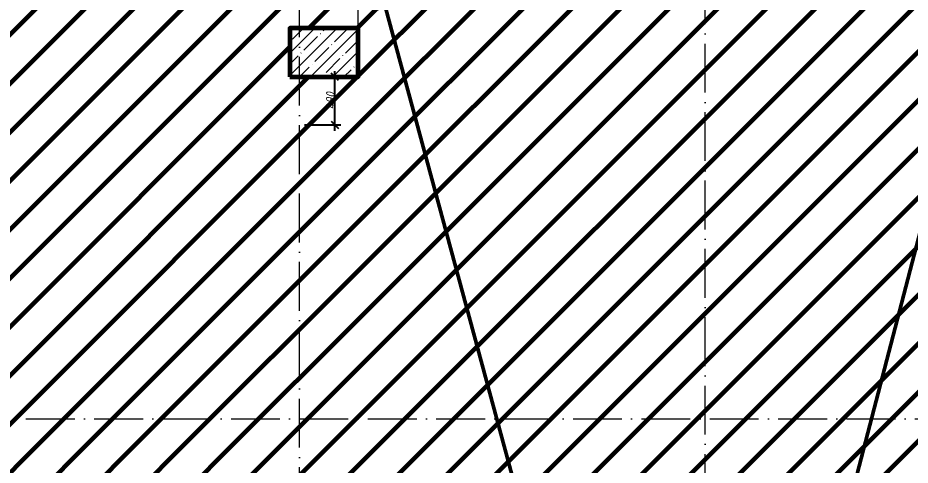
# Model space of a CAD drawing. Header units: millimetres. Extents: x -606178 to 312196, y -19338 to 632709.
# Drawn here: x -50249 to -41115, y 526901 to 531480 of the extents above; entities that cross this region are included whole.
import ezdxf

# ---------------------------------------------------------------- set-up
doc = ezdxf.new("R2010")
doc.units = ezdxf.units.MM
doc.linetypes.add('50_200_ШТРИХ_1Т_ш5_п1_п1_', pattern=[700, 500, -100, 0, -100])
for name, color, linetype, lineweight in [('6.4.1) Окр пт с инж. ПТ2.16', 3, 'Continuous', 60), ('6.4.3) Окр пт с инж. ПТ2.3', 150, 'Continuous', 60), ('A-____-____-DIMS', 7, 'Continuous', 9), ('A-DETL-____-OTLN-1', 7, 'Continuous', 50), ('A-FLOR-____-OTLN', 7, 'Continuous', 9), ('S-COLS-____-MCUT', 7, 'Continuous', 50), ('S-COLS-____-OTLN', 7, 'Continuous', 9), ('S-GRID-____-OTLN-1', 7, '50_200_ШТРИХ_1Т_ш5_п1_п1_', 9)]:
    doc.layers.add(name, color=color, linetype=linetype, lineweight=lineweight)
doc.styles.add('ISOCPEUR_I_7', font='isocpeui.ttf', dxfattribs={"width": 0.9, "height": 90})
doc.dimstyles.new('ISO-1_8_0_9К_СРЕДНИЙ_Кладочные_2', dxfattribs={"dimscale": 304.8, "dimtxt": 89.638306, "dimasz": 0.246063, "dimexe": 0.19685, "dimexo": 0, "dimgap": 0, "dimtad": 1, "dimdec": 3, "dimrnd": 0.001, "dimdsep": 46, "dimtxsty": 'ISOCPEUR_I_7', "dimblk1": 'OBLIQUE', "dimblk2": 'OBLIQUE', "dimsah": 1, "dimcen": 0.09, "dimdle": 0.19685, "dimazin": 0, "dimtfac": 1, "dimtdec": 4, "dimtix": 1, "dimtmove": 1, "dimatfit": 3, "dimfxl": 1, "dimtvp": 1, "dimtolj": 1, "dimtzin": 0, "dimarcsym": 2})

# ---------------------------------------------------------------- blocks, each defined once
blk = doc.blocks.new('BSC_Колонна _Прямоугольная - 500х700-V101-АР1_План отверстий 3 этажа в осях 1-64_Ю-ЯЯ')
at = {"layer": 'S-COLS-____-OTLN'}
h = blk.add_hatch(dxfattribs=at)
h.set_pattern_fill('FP_106', color=256, style=0, pattern_type=2)
h.set_pattern_definition([(315, (-79331.04, 93600), (114.04925, 114.04925), []), (315, (-79331.04, 93485.95), (114.04925, 114.04925), [201.613, -40.323, 3.353, -36.97])])
h.paths.add_polyline_path([(-250, -350), (250, -350), (250, 350), (-250, 350)], flags=0)
at = {"layer": 'S-COLS-____-MCUT'}
for p, q in [((250, 350), (-250, 350)), ((-250, 350), (-250, -350)), ((250, -350), (250, 350)), ((-250, -350), (250, -350))]:
    blk.add_line(p, q, dxfattribs=at)
blk = doc.blocks.new('_Oblique')
at = {"color": 0, "linetype": 'ByBlock', "lineweight": -2}
blk.add_line((-0.5, -0.5), (0.5, 0.5), dxfattribs=at)
blk = doc.blocks.new('*D5440')
at = {"layer": 'A-____-____-DIMS', "color": 0, "lineweight": -2, "transparency": 16777216}
for p, q in [((-47109.9, 530875.3), (-46943.8, 530875.3)), ((-47003.8, 530325.3), (-47003.8, 530935.3)), ((-47314.9, 530385.3), (-46943.8, 530385.3))]:
    blk.add_line(p, q, dxfattribs=at)
at = {"layer": 'Defpoints', "color": 0, "transparency": 16777216}
for p in [(-47109.9, 530875.3), (-47003.8, 530875.3), (-47314.9, 530385.3)]:
    blk.add_point(p, dxfattribs=at)
at = {"layer": 'A-____-____-DIMS', "color": 0, "lineweight": -2, "transparency": 16777216, "xscale": 75, "yscale": 75, "zscale": 75}
for p, rotation in [((-47003.8, 530875.3), 90), ((-47003.8, 530385.3), 270)]:
    blk.add_blockref('_Oblique', p, dxfattribs=dict(at, rotation=rotation))
at = {"layer": 'A-____-____-DIMS', "color": 0, "transparency": 16777216, "insert": (-47048.8, 530630.3), "char_height": 90, "width": 426.127, "attachment_point": 5, "rotation": 90, "style": 'ISOCPEUR_I_7'}
blk.add_mtext('\\A1;490', dxfattribs=at)

msp = doc.modelspace()

# ---------------------------------------------------------------- hatches: boundary and pattern name
at = {"layer": '6.4.3) Окр пт с инж. ПТ2.3'}
h = msp.add_hatch(dxfattribs=at)
h.set_pattern_fill('ANSI31', color=256, scale=111)
h.paths.add_polyline_path([(-48464.891, 537125.3011), (-57314.891, 537125.3011), (-57314.891, 534225.3011), (-56714.891, 534225.3011), (-56714.891, 530175.3011), (-57214.891, 530175.3011), (-57214.891, 527475.3011), (-56714.891, 527475.3011), (-56714.891, 527125.3011), (-52164.891, 527125.3011), (-52164.891, 527625.3011), (-51464.891, 527625.3011), (-51464.891, 527125.3011), (-46764.891, 527125.3011), (-46764.891, 530875.3011), (-47464.891, 530875.3011), (-47464.891, 531375.3011), (-46764.891, 531375.3011), (-46764.891, 532625.3011), (-48464.891, 532625.3011)])
h.paths.add_polyline_path([(-52164.891, 534425.3011), (-51464.891, 534425.3011), (-51464.891, 533475.3011), (-52164.891, 533475.3011)], flags=16)
h.paths.add_polyline_path([(-52164.891, 530325.3006), (-51464.891, 530325.3006), (-51464.891, 529475.3006), (-52164.891, 529475.3006)], flags=16)
h = msp.add_hatch(dxfattribs=at)
h.set_pattern_fill('ANSI31', color=256, scale=111)
h.paths.add_polyline_path([(-40164.891, 531375.3011), (-39714.891, 531375.3011), (-39714.891, 531450.3011), (-39720.891, 531450.3011), (-39720.891, 531525.3011), (-39718.9962, 533325.3011), (-39964.891, 533325.3011), (-39964.891, 533575.3011), (-41714.891, 533575.3011), (-41714.891, 532625.3011), (-46764.891, 532625.3011), (-46764.891, 531375.3011), (-46764.891, 530875.3011), (-46764.891, 525525.3011), (-46764.891, 525025.3011), (-47464.891, 525025.3011), (-47464.891, 524740.3011), (-47464.891, 524440.3011), (-47464.891, 524140.3011), (-47464.891, 523840.3011), (-47464.891, 523540.3011), (-47464.891, 523240.3011), (-47464.891, 522940.3011), (-47464.891, 522640.3011), (-47464.891, 522340.3011), (-47464.891, 522175.3011), (-46764.891, 522175.3011), (-46764.891, 521675.3011), (-47464.891, 521675.3011), (-47464.891, 520340.3011), (-47464.891, 520040.3011), (-47464.891, 519740.3011), (-47464.891, 519440.3011), (-47464.891, 519140.3011), (-47464.891, 518840.3011), (-47464.891, 518540.3011), (-47464.891, 518240.3011), (-47464.891, 517940.3011), (-47464.891, 517640.3011), (-47464.891, 517340.3011), (-47464.891, 517040.3011), (-47464.891, 516740.3011), (-47464.891, 516425.3011), (-46764.891, 516425.3011), (-46764.891, 515925.3011), (-46764.891, 513425.3011), (-46764.891, 512925.3011), (-46764.891, 507475.3011), (-46764.891, 507225.3011), (-39964.891, 507225.3011), (-39964.891, 507475.3011), (-39720.891, 507475.3011), (-39720.891, 507575.3011), (-39719.8083, 512925.3011), (-40164.891, 512925.3011), (-40164.891, 513425.3011), (-39714.891, 513425.3011), (-39714.891, 515925.3011), (-40164.891, 515925.3011), (-40164.891, 516425.3011), (-39714.891, 516425.3011), (-39714.891, 521275.3011), (-39720.891, 521275.3011), (-39720.891, 521350.3011), (-39720.7681, 521675.3011), (-40164.891, 521675.3011), (-40164.891, 522175.3011), (-39714.891, 522175.3011), (-39714.891, 522450.3011), (-39720.891, 522450.3011), (-39720.891, 522525.3011), (-39720.1563, 524325.3011), (-39720.891, 524325.3011), (-39720.891, 524400.3011), (-39720.5986, 525025.3011), (-40164.891, 525025.3011), (-40164.891, 525525.3011), (-39714.891, 525525.3011), (-39714.891, 527325.3011), (-39720.891, 527325.3011), (-39720.891, 527400.3011), (-39720.2497, 528450.3011), (-39720.891, 528450.3011), (-39720.891, 528525.3011), (-39719.6496, 530325.3011), (-39720.891, 530325.3011), (-39720.891, 530400.3011), (-39720.4734, 530875.3011), (-40164.891, 530875.3011)])
h = msp.add_hatch(dxfattribs=at)
h.set_pattern_fill('ANSI31', color=256, scale=111)
h.paths.add_polyline_path([(-52164.891, 526210.3011), (-52164.891, 527125.3011), (-56714.891, 527125.3011), (-56714.891, 526775.3011), (-57914.891, 526775.3011), (-57914.891, 527125.3011), (-63014.891, 527125.3011), (-63014.891, 524225.3011), (-61764.891, 524225.3011), (-61764.891, 522825.3011), (-62264.891, 522825.3011), (-62264.891, 519775.3011), (-61764.891, 519775.3011), (-61764.891, 518375.3011), (-57914.891, 518375.3011), (-57914.891, 518875.3011), (-57214.891, 518875.3011), (-57214.891, 518375.3011), (-52264.891, 518375.3011), (-52264.891, 519375.3011), (-51464.891, 519375.3011), (-51464.891, 518875.3011), (-51464.891, 518375.3011), (-47464.891, 518375.3011), (-47464.891, 525525.3011), (-46764.891, 525525.3011), (-46764.891, 527125.3011), (-51464.891, 527125.3011), (-51464.891, 526210.3011), (-51464.891, 526060.3011), (-51464.891, 525875.3011), (-52164.891, 525875.3011), (-52164.891, 526060.3011)])
h.paths.add_polyline_path([(-58814.891, 522975.3011), (-57114.891, 522975.3011), (-57114.891, 521675.3011), (-57214.891, 521675.3011), (-57914.891, 521675.3011), (-58814.891, 521675.3011)], flags=16)
h.paths.add_polyline_path([(-58714.891, 522875.3011), (-57214.891, 522875.3011), (-57214.891, 522175.3011), (-57914.891, 522175.3011), (-57914.891, 521775.3011), (-58714.891, 521775.3011)], flags=0)
h.paths.add_polyline_path([(-58614.891, 522825.3011), (-57214.891, 522825.3011), (-58506.5576, 522716.9678), (-58614.891, 522175.3011)], flags=0)

# ---------------------------------------------------------------- linework, layer by layer
at = {"layer": '6.4.1) Окр пт с инж. ПТ2.16'}
msp.add_lwpolyline([(-47464.891, 530875.3011), (-46764.891, 530875.3011), (-46764.891, 531375.3011), (-47464.891, 531375.3011)], close=True, dxfattribs=at)
at = {"layer": 'A-DETL-____-OTLN-1'}
for p, q in [((-46764.891, 507175.3011), (-39964.891, 533325.3011)), ((-46764.891, 532625.3011), (-39964.891, 507475.3011))]:
    msp.add_line(p, q, dxfattribs=at)
at = {"layer": 'A-FLOR-____-OTLN'}
msp.add_line((-46764.891, 531375.3011), (-46764.891, 532625.3011), dxfattribs=at)
at = {"layer": 'S-GRID-____-OTLN-1'}
for p, q in [((-47364.891, 491375.8881), (-47364.891, 542687.1106)), ((-43214.891, 501310.9415), (-43214.891, 542687.1106)), ((-91472.8733, 527375.3011), (-36640.4843, 527375.3011))]:
    msp.add_line(p, q, dxfattribs=at)

# ---------------------------------------------------------------- block references
at = {"layer": 'S-COLS-____-OTLN', "rotation": 89.9999999999999}
msp.add_blockref('BSC_Колонна _Прямоугольная - 500х700-V101-АР1_План отверстий 3 этажа в осях 1-64_Ю-ЯЯ', (-47114.891, 531125.3011), dxfattribs=at)

# ---------------------------------------------------------------- dimensions: what is measured, and where the dimension line sits
at = {"layer": 'A-____-____-DIMS'}
dim = msp.add_linear_dim(base=(-47003.8271, 530875.3011), p1=(-47314.891, 530385.3011), p2=(-47109.8931, 530875.3011), angle=90, dimstyle='ISO-1_8_0_9К_СРЕДНИЙ_Кладочные_2', override={"dimpost": '<>', "dimfxl": 531.153578}, dxfattribs=at)
dim.commit()
dim.dimension.update_dxf_attribs({"geometry": '*D5440', "text_midpoint": (-47048.8271, 530630.3011)})

doc.saveas('drawing.dxf')
